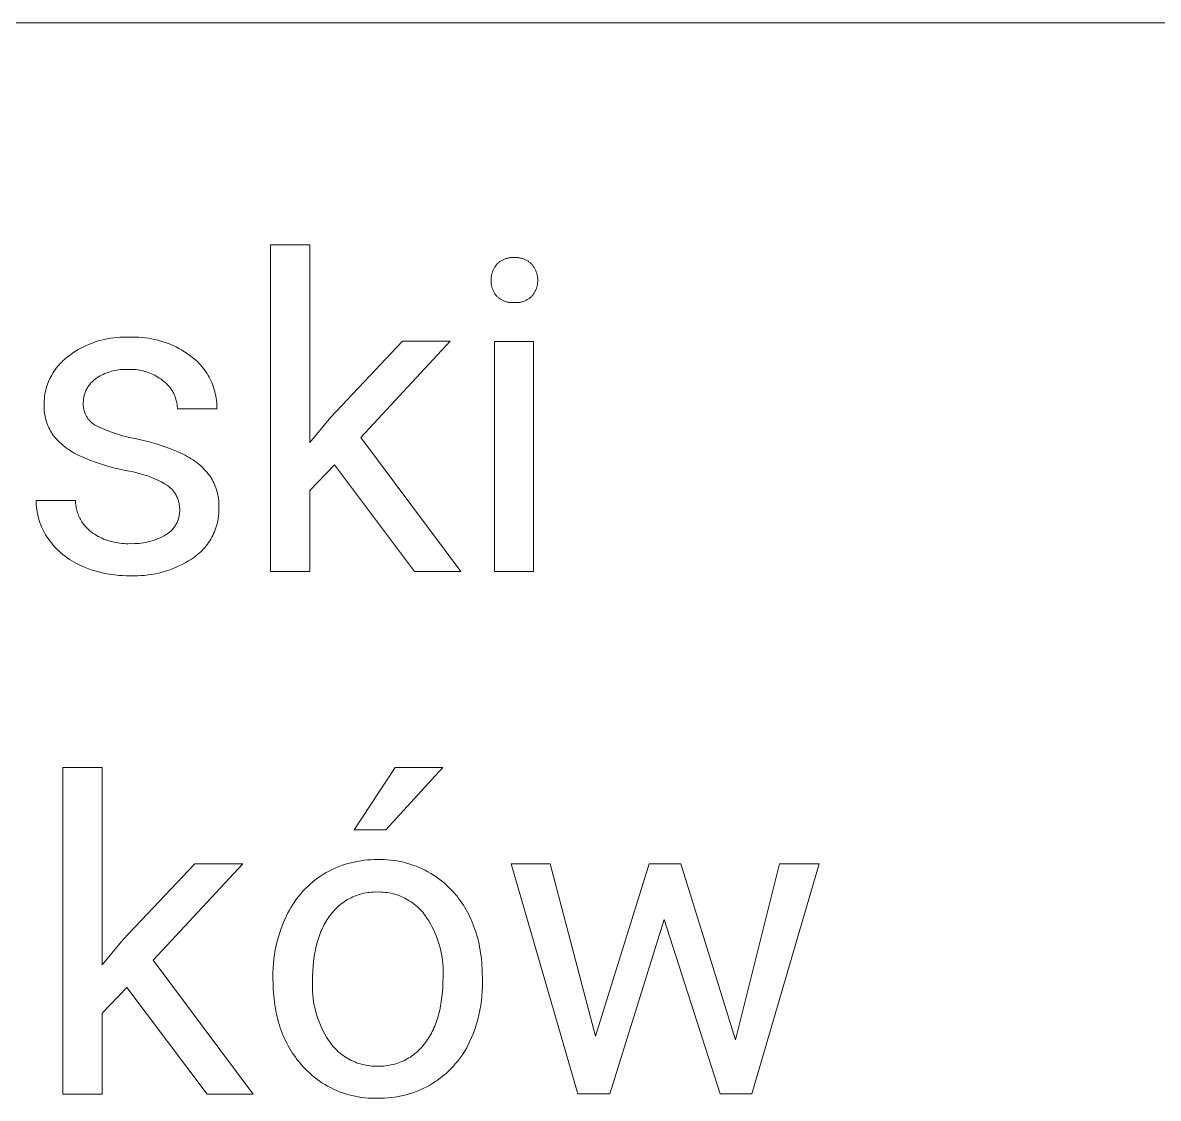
# Model space of a CAD drawing. Header units: millimetres. Extents: x -1519 to 3497, y -297 to 3208.
# Drawn here: x 2662.3 to 2836.5, y 99 to 264 of the extents above; entities that cross this region are included whole.
import ezdxf

# ---------------------------------------------------------------- set-up
doc = ezdxf.new("R2010")
doc.units = ezdxf.units.MM
doc.header["$MEASUREMENT"] = 0
doc.layers.add('Domyślny', color=7, linetype='Continuous', true_color=0x000000)

msp = doc.modelspace()

# ---------------------------------------------------------------- linework, layer by layer
at = {"layer": 'Domyślny', "color": 18, "lineweight": 15, "true_color": 0x000000}
for p, q in [((3492.39, 263.98), (1601.48, 263.98)), ((2700.28, 179.79), (2700.28, 229.9)), ((2700.28, 229.9), (2706.31, 229.9)), ((2706.31, 229.9), (2706.31, 199.6)), ((2734.73, 226.54), (2734.8, 226.64)), ((2734.8, 226.64), (2734.87, 226.74)), ((2734.87, 226.74), (2734.95, 226.84)), ((2734.95, 226.84), (2735.03, 226.93)), ((2735.03, 226.93), (2735.11, 227.02)), ((2735.11, 227.02), (2735.2, 227.09)), ((2735.2, 227.09), (2735.29, 227.17)), ((2735.29, 227.17), (2735.38, 227.25)), ((2735.38, 227.25), (2735.47, 227.32)), ((2735.47, 227.32), (2735.57, 227.38)), ((2735.57, 227.38), (2735.67, 227.45)), ((2735.67, 227.45), (2735.77, 227.51)), ((2735.77, 227.51), (2735.87, 227.56)), ((2735.87, 227.56), (2735.98, 227.62)), ((2735.98, 227.62), (2736.09, 227.67)), ((2736.09, 227.67), (2736.2, 227.71)), ((2736.2, 227.71), (2736.31, 227.75)), ((2736.31, 227.75), (2736.42, 227.79)), ((2736.42, 227.79), (2736.53, 227.83)), ((2736.53, 227.83), (2736.64, 227.86)), ((2736.64, 227.86), (2736.76, 227.88)), ((2736.76, 227.88), (2736.88, 227.91)), ((2736.88, 227.91), (2736.99, 227.92)), ((2736.99, 227.92), (2737.11, 227.94)), ((2737.11, 227.94), (2737.23, 227.95)), ((2737.23, 227.95), (2737.34, 227.96)), ((2737.34, 227.96), (2737.46, 227.96)), ((2737.46, 227.96), (2737.58, 227.96)), ((2737.58, 227.96), (2737.7, 227.95)), ((2737.7, 227.95), (2737.82, 227.96)), ((2737.82, 227.96), (2737.93, 227.96)), ((2737.93, 227.96), (2738.05, 227.96)), ((2738.05, 227.96), (2738.17, 227.95)), ((2738.17, 227.95), (2738.29, 227.94)), ((2738.29, 227.94), (2738.4, 227.92)), ((2738.4, 227.92), (2738.52, 227.9)), ((2738.52, 227.9), (2738.64, 227.88)), ((2738.64, 227.88), (2738.75, 227.85)), ((2738.75, 227.85), (2738.86, 227.82)), ((2738.86, 227.82), (2738.98, 227.79)), ((2738.98, 227.79), (2739.09, 227.75)), ((2739.09, 227.75), (2739.2, 227.71)), ((2739.2, 227.71), (2739.31, 227.66)), ((2739.31, 227.66), (2739.42, 227.61)), ((2739.42, 227.61), (2739.52, 227.56)), ((2739.52, 227.56), (2739.62, 227.5)), ((2739.62, 227.5), (2739.73, 227.44)), ((2739.73, 227.44), (2739.83, 227.38)), ((2739.83, 227.38), (2739.92, 227.31)), ((2739.92, 227.31), (2740.02, 227.24)), ((2740.02, 227.24), (2740.11, 227.17)), ((2740.11, 227.17), (2740.2, 227.09)), ((2740.2, 227.09), (2740.29, 227.01)), ((2740.29, 227.01), (2740.37, 226.93)), ((2740.37, 226.93), (2740.45, 226.84)), ((2740.45, 226.84), (2740.53, 226.74)), ((2740.53, 226.74), (2740.6, 226.65)), ((2740.6, 226.65), (2740.67, 226.55)), ((2740.67, 226.55), (2740.74, 226.44)), ((2734.14, 224.7), (2734.15, 224.83)), ((2734.15, 224.83), (2734.16, 224.95)), ((2734.16, 224.95), (2734.18, 225.07)), ((2734.18, 225.07), (2734.2, 225.19)), ((2734.2, 225.19), (2734.22, 225.31)), ((2734.22, 225.31), (2734.25, 225.43)), ((2734.25, 225.43), (2734.28, 225.55)), ((2734.28, 225.55), (2734.31, 225.66)), ((2734.31, 225.66), (2734.35, 225.78)), ((2734.35, 225.78), (2734.4, 225.89)), ((2734.4, 225.89), (2734.44, 226.01)), ((2734.44, 226.01), (2734.49, 226.12)), ((2734.49, 226.12), (2734.55, 226.23)), ((2734.55, 226.23), (2734.61, 226.33)), ((2734.61, 226.33), (2734.67, 226.44)), ((2734.67, 226.44), (2734.73, 226.54)), ((2740.74, 226.44), (2740.8, 226.34)), ((2740.8, 226.34), (2740.86, 226.23)), ((2740.86, 226.23), (2740.92, 226.12)), ((2740.92, 226.12), (2740.97, 226.01)), ((2740.97, 226.01), (2741.02, 225.9)), ((2741.02, 225.9), (2741.07, 225.78)), ((2741.07, 225.78), (2741.11, 225.67)), ((2741.11, 225.67), (2741.14, 225.55)), ((2741.14, 225.55), (2741.18, 225.43)), ((2741.18, 225.43), (2741.2, 225.31)), ((2741.2, 225.31), (2741.23, 225.19)), ((2741.23, 225.19), (2741.25, 225.07)), ((2741.25, 225.07), (2741.27, 224.95)), ((2741.27, 224.95), (2741.28, 224.83)), ((2741.28, 224.83), (2741.29, 224.71)), ((2734.14, 224.58), (2734.14, 224.7)), ((2734.14, 224.46), (2734.14, 224.58)), ((2734.14, 224.34), (2734.14, 224.46)), ((2734.14, 224.22), (2734.14, 224.34)), ((2734.15, 224.1), (2734.14, 224.22)), ((2734.16, 223.98), (2734.15, 224.1)), ((2734.17, 223.85), (2734.16, 223.98)), ((2734.19, 223.73), (2734.17, 223.85)), ((2734.22, 223.62), (2734.19, 223.73)), ((2734.24, 223.5), (2734.22, 223.62)), ((2734.27, 223.38), (2734.24, 223.5)), ((2734.31, 223.26), (2734.27, 223.38)), ((2734.35, 223.15), (2734.31, 223.26)), ((2734.39, 223.03), (2734.35, 223.15)), ((2741.05, 223.09), (2741, 222.98)), ((2741.09, 223.2), (2741.05, 223.09)), ((2741.13, 223.31), (2741.09, 223.2)), ((2741.16, 223.42), (2741.13, 223.31)), ((2741.19, 223.53), (2741.16, 223.42)), ((2741.22, 223.65), (2741.19, 223.53)), ((2741.24, 223.76), (2741.22, 223.65)), ((2741.26, 223.88), (2741.24, 223.76)), ((2741.27, 223.99), (2741.26, 223.88)), ((2741.28, 224.11), (2741.27, 223.99)), ((2741.29, 224.23), (2741.28, 224.11)), ((2741.29, 224.71), (2741.29, 224.58)), ((2741.29, 224.58), (2741.29, 224.46)), ((2741.29, 224.46), (2741.29, 224.34)), ((2741.29, 224.34), (2741.29, 224.23)), ((2734.44, 222.92), (2734.39, 223.03)), ((2734.49, 222.81), (2734.44, 222.92)), ((2734.54, 222.7), (2734.49, 222.81)), ((2734.6, 222.6), (2734.54, 222.7)), ((2734.66, 222.49), (2734.6, 222.6)), ((2734.73, 222.39), (2734.66, 222.49)), ((2734.8, 222.29), (2734.73, 222.39)), ((2734.87, 222.19), (2734.8, 222.29)), ((2734.95, 222.1), (2734.87, 222.19)), ((2735.03, 222), (2734.95, 222.1)), ((2735.11, 221.92), (2735.03, 222)), ((2735.2, 221.85), (2735.11, 221.92)), ((2735.29, 221.77), (2735.2, 221.85)), ((2735.38, 221.7), (2735.29, 221.77)), ((2735.48, 221.63), (2735.38, 221.7)), ((2735.58, 221.57), (2735.48, 221.63)), ((2735.68, 221.51), (2735.58, 221.57)), ((2735.78, 221.45), (2735.68, 221.51)), ((2735.88, 221.4), (2735.78, 221.45)), ((2735.99, 221.35), (2735.88, 221.4)), ((2736.09, 221.3), (2735.99, 221.35)), ((2739.36, 221.33), (2739.25, 221.28)), ((2739.47, 221.38), (2739.36, 221.33)), ((2739.58, 221.43), (2739.47, 221.38)), ((2739.69, 221.49), (2739.58, 221.43)), ((2739.79, 221.56), (2739.69, 221.49)), ((2739.9, 221.62), (2739.79, 221.56)), ((2740, 221.69), (2739.9, 221.62)), ((2740.09, 221.77), (2740, 221.69)), ((2740.19, 221.84), (2740.09, 221.77)), ((2740.28, 221.92), (2740.19, 221.84)), ((2740.37, 222), (2740.28, 221.92)), ((2740.45, 222.09), (2740.37, 222)), ((2740.52, 222.18), (2740.45, 222.09)), ((2740.59, 222.27), (2740.52, 222.18)), ((2740.66, 222.37), (2740.59, 222.27)), ((2740.73, 222.47), (2740.66, 222.37)), ((2740.79, 222.57), (2740.73, 222.47)), ((2740.85, 222.67), (2740.79, 222.57)), ((2740.9, 222.77), (2740.85, 222.67)), ((2740.96, 222.87), (2740.9, 222.77)), ((2741, 222.98), (2740.96, 222.87)), ((2736.2, 221.25), (2736.09, 221.3)), ((2736.31, 221.21), (2736.2, 221.25)), ((2736.42, 221.18), (2736.31, 221.21)), ((2736.54, 221.15), (2736.42, 221.18)), ((2736.65, 221.12), (2736.54, 221.15)), ((2736.77, 221.09), (2736.65, 221.12)), ((2736.88, 221.07), (2736.77, 221.09)), ((2737, 221.06), (2736.88, 221.07)), ((2737.11, 221.04), (2737, 221.06)), ((2737.23, 221.03), (2737.11, 221.04)), ((2737.35, 221.03), (2737.23, 221.03)), ((2737.46, 221.03), (2737.35, 221.03)), ((2737.58, 221.03), (2737.46, 221.03)), ((2737.7, 221.04), (2737.58, 221.03)), ((2737.82, 221.03), (2737.7, 221.04)), ((2737.94, 221.03), (2737.82, 221.03)), ((2738.06, 221.03), (2737.94, 221.03)), ((2738.19, 221.04), (2738.06, 221.03)), ((2738.31, 221.05), (2738.19, 221.04)), ((2738.43, 221.06), (2738.31, 221.05)), ((2738.55, 221.08), (2738.43, 221.06)), ((2738.67, 221.1), (2738.55, 221.08)), ((2738.79, 221.13), (2738.67, 221.1)), ((2738.91, 221.16), (2738.79, 221.13)), ((2739.02, 221.2), (2738.91, 221.16)), ((2739.14, 221.24), (2739.02, 221.2)), ((2739.25, 221.28), (2739.14, 221.24)), ((2671.62, 214.27), (2672.06, 214.48)), ((2672.06, 214.48), (2672.49, 214.67)), ((2672.49, 214.67), (2672.94, 214.84)), ((2672.94, 214.84), (2673.39, 215)), ((2673.39, 215), (2673.85, 215.15)), ((2673.85, 215.15), (2674.31, 215.28)), ((2674.31, 215.28), (2674.77, 215.4)), ((2674.77, 215.4), (2675.24, 215.5)), ((2675.24, 215.5), (2675.71, 215.58)), ((2675.71, 215.58), (2676.19, 215.65)), ((2676.19, 215.65), (2676.67, 215.7)), ((2676.67, 215.7), (2677.14, 215.74)), ((2677.14, 215.74), (2677.62, 215.76)), ((2677.62, 215.76), (2678.1, 215.76)), ((2678.1, 215.76), (2678.58, 215.75)), ((2678.58, 215.75), (2679.08, 215.76)), ((2679.08, 215.76), (2679.57, 215.76)), ((2679.57, 215.76), (2680.07, 215.74)), ((2680.07, 215.74), (2680.56, 215.71)), ((2680.56, 215.71), (2681.06, 215.65)), ((2681.06, 215.65), (2681.55, 215.58)), ((2681.55, 215.58), (2682.04, 215.5)), ((2682.04, 215.5), (2682.52, 215.4)), ((2682.52, 215.4), (2683.01, 215.28)), ((2683.01, 215.28), (2683.48, 215.14)), ((2683.48, 215.14), (2683.96, 214.99)), ((2683.96, 214.99), (2684.42, 214.82)), ((2684.42, 214.82), (2684.88, 214.64)), ((2684.88, 214.64), (2685.34, 214.44)), ((2685.34, 214.44), (2685.79, 214.23)), ((2709.55, 203.47), (2720.54, 215.1)), ((2727.87, 215.1), (2714.14, 200.35)), ((2720.54, 215.1), (2727.87, 215.1)), ((2734.64, 179.79), (2734.64, 215.09)), ((2734.64, 215.09), (2740.67, 215.09)), ((2740.67, 215.09), (2740.67, 179.79)), ((2668.94, 212.55), (2669.19, 212.74)), ((2669.19, 212.74), (2669.58, 213.03)), ((2669.58, 213.03), (2669.97, 213.31)), ((2669.97, 213.31), (2670.37, 213.57)), ((2670.37, 213.57), (2670.78, 213.82)), ((2670.78, 213.82), (2671.2, 214.05)), ((2671.2, 214.05), (2671.62, 214.27)), ((2685.79, 214.23), (2686.23, 214)), ((2686.23, 214), (2686.66, 213.76)), ((2686.66, 213.76), (2687.08, 213.5)), ((2687.08, 213.5), (2687.5, 213.23)), ((2687.5, 213.23), (2687.91, 212.94)), ((2687.91, 212.94), (2688.3, 212.64)), ((2688.3, 212.64), (2688.56, 212.43)), ((2667.22, 210.72), (2667.41, 210.98)), ((2667.41, 210.98), (2667.6, 211.22)), ((2667.6, 211.22), (2667.81, 211.46)), ((2667.81, 211.46), (2668.02, 211.7)), ((2668.02, 211.7), (2668.24, 211.92)), ((2668.24, 211.92), (2668.47, 212.14)), ((2668.47, 212.14), (2668.7, 212.35)), ((2668.7, 212.35), (2668.94, 212.55)), ((2688.56, 212.43), (2688.82, 212.21)), ((2688.82, 212.21), (2689.06, 211.98)), ((2689.06, 211.98), (2689.3, 211.74)), ((2689.3, 211.74), (2689.53, 211.5)), ((2689.53, 211.5), (2689.75, 211.24)), ((2689.75, 211.24), (2689.96, 210.98)), ((2689.96, 210.98), (2690.17, 210.71)), ((2666.29, 209.08), (2666.42, 209.37)), ((2666.42, 209.37), (2666.56, 209.65)), ((2666.56, 209.65), (2666.71, 209.93)), ((2666.71, 209.93), (2666.87, 210.2)), ((2666.87, 210.2), (2667.04, 210.46)), ((2667.04, 210.46), (2667.22, 210.72)), ((2673.19, 209.16), (2673.07, 209.06)), ((2673.31, 209.26), (2673.19, 209.16)), ((2673.44, 209.35), (2673.31, 209.26)), ((2673.66, 209.5), (2673.44, 209.35)), ((2673.89, 209.65), (2673.66, 209.5)), ((2674.13, 209.78), (2673.89, 209.65)), ((2674.37, 209.91), (2674.13, 209.78)), ((2674.61, 210.03), (2674.37, 209.91)), ((2674.86, 210.14), (2674.61, 210.03)), ((2675.11, 210.25), (2674.86, 210.14)), ((2675.37, 210.34), (2675.11, 210.25)), ((2675.63, 210.43), (2675.37, 210.34)), ((2675.89, 210.5), (2675.63, 210.43)), ((2676.15, 210.57), (2675.89, 210.5)), ((2676.41, 210.63), (2676.15, 210.57)), ((2676.68, 210.68), (2676.41, 210.63)), ((2676.95, 210.73), (2676.68, 210.68)), ((2677.22, 210.76), (2676.95, 210.73)), ((2677.49, 210.78), (2677.22, 210.76)), ((2677.76, 210.8), (2677.49, 210.78)), ((2678.04, 210.8), (2677.76, 210.8)), ((2678.31, 210.8), (2678.04, 210.8)), ((2678.58, 210.79), (2678.31, 210.8)), ((2678.85, 210.79), (2678.58, 210.79)), ((2679.12, 210.79), (2678.85, 210.79)), ((2679.4, 210.77), (2679.12, 210.79)), ((2679.67, 210.75), (2679.4, 210.77)), ((2679.94, 210.72), (2679.67, 210.75)), ((2680.21, 210.68), (2679.94, 210.72)), ((2680.47, 210.63), (2680.21, 210.68)), ((2680.74, 210.56), (2680.47, 210.63)), ((2681, 210.49), (2680.74, 210.56)), ((2681.26, 210.42), (2681, 210.49)), ((2681.52, 210.33), (2681.26, 210.42)), ((2681.78, 210.23), (2681.52, 210.33)), ((2682.03, 210.13), (2681.78, 210.23)), ((2682.27, 210.01), (2682.03, 210.13)), ((2682.52, 209.89), (2682.27, 210.01)), ((2682.76, 209.76), (2682.52, 209.89)), ((2682.99, 209.62), (2682.76, 209.76)), ((2683.22, 209.47), (2682.99, 209.62)), ((2683.44, 209.32), (2683.22, 209.47)), ((2683.66, 209.15), (2683.44, 209.32)), ((2683.87, 208.98), (2683.66, 209.15)), ((2690.17, 210.71), (2690.36, 210.44)), ((2690.36, 210.44), (2690.55, 210.16)), ((2690.55, 210.16), (2690.72, 209.87)), ((2690.72, 209.87), (2690.88, 209.58)), ((2690.88, 209.58), (2691.04, 209.28)), ((2691.04, 209.28), (2691.18, 208.97)), ((2665.72, 207.29), (2665.79, 207.59)), ((2665.79, 207.59), (2665.87, 207.9)), ((2665.87, 207.9), (2665.96, 208.2)), ((2665.96, 208.2), (2666.06, 208.5)), ((2666.06, 208.5), (2666.17, 208.79)), ((2666.17, 208.79), (2666.29, 209.08)), ((2671.91, 207.42), (2671.85, 207.27)), ((2671.97, 207.56), (2671.91, 207.42)), ((2672.04, 207.7), (2671.97, 207.56)), ((2672.11, 207.84), (2672.04, 207.7)), ((2672.18, 207.98), (2672.11, 207.84)), ((2672.27, 208.11), (2672.18, 207.98)), ((2672.35, 208.24), (2672.27, 208.11)), ((2672.44, 208.37), (2672.35, 208.24)), ((2672.54, 208.49), (2672.44, 208.37)), ((2672.64, 208.61), (2672.54, 208.49)), ((2672.74, 208.73), (2672.64, 208.61)), ((2672.85, 208.84), (2672.74, 208.73)), ((2672.96, 208.95), (2672.85, 208.84)), ((2673.07, 209.06), (2672.96, 208.95)), ((2684.02, 208.87), (2683.87, 208.98)), ((2684.17, 208.74), (2684.02, 208.87)), ((2684.31, 208.61), (2684.17, 208.74)), ((2684.44, 208.48), (2684.31, 208.61)), ((2684.57, 208.34), (2684.44, 208.48)), ((2684.7, 208.2), (2684.57, 208.34)), ((2684.82, 208.06), (2684.7, 208.2)), ((2684.93, 207.91), (2684.82, 208.06)), ((2685.04, 207.75), (2684.93, 207.91)), ((2685.15, 207.59), (2685.04, 207.75)), ((2685.24, 207.43), (2685.15, 207.59)), ((2685.34, 207.27), (2685.24, 207.43)), ((2691.18, 208.97), (2691.32, 208.66)), ((2691.32, 208.66), (2691.44, 208.35)), ((2691.44, 208.35), (2691.55, 208.03)), ((2691.55, 208.03), (2691.65, 207.71)), ((2691.65, 207.71), (2691.74, 207.39)), ((2691.74, 207.39), (2691.82, 207.06)), ((2665.53, 205.41), (2665.54, 205.72)), ((2665.54, 205.72), (2665.55, 206.04)), ((2665.55, 206.04), (2665.58, 206.35)), ((2665.58, 206.35), (2665.62, 206.67)), ((2665.62, 206.67), (2665.66, 206.98)), ((2665.66, 206.98), (2665.72, 207.29)), ((2671.57, 205.91), (2671.56, 205.75)), ((2671.56, 205.75), (2671.56, 205.59)), ((2671.58, 206.06), (2671.57, 205.91)), ((2671.59, 206.22), (2671.58, 206.06)), ((2671.61, 206.37), (2671.59, 206.22)), ((2671.64, 206.52), (2671.61, 206.37)), ((2671.67, 206.68), (2671.64, 206.52)), ((2671.71, 206.83), (2671.67, 206.68)), ((2671.75, 206.98), (2671.71, 206.83)), ((2671.8, 207.13), (2671.75, 206.98)), ((2671.85, 207.27), (2671.8, 207.13)), ((2685.43, 207.1), (2685.34, 207.27)), ((2685.51, 206.93), (2685.43, 207.1)), ((2685.58, 206.75), (2685.51, 206.93)), ((2685.65, 206.58), (2685.58, 206.75)), ((2685.71, 206.4), (2685.65, 206.58)), ((2685.77, 206.22), (2685.71, 206.4)), ((2685.82, 206.04), (2685.77, 206.22)), ((2685.87, 205.85), (2685.82, 206.04)), ((2685.9, 205.67), (2685.87, 205.85)), ((2685.94, 205.48), (2685.9, 205.67)), ((2691.82, 207.06), (2691.89, 206.73)), ((2691.89, 206.73), (2691.95, 206.4)), ((2691.95, 206.4), (2691.99, 206.07)), ((2691.99, 206.07), (2692.03, 205.73)), ((2692.03, 205.73), (2692.05, 205.4)), ((2665.53, 205.15), (2665.53, 205.41)), ((2665.54, 204.88), (2665.53, 205.15)), ((2665.55, 204.62), (2665.54, 204.88)), ((2665.57, 204.35), (2665.55, 204.62)), ((2665.61, 204.09), (2665.57, 204.35)), ((2665.65, 203.83), (2665.61, 204.09)), ((2671.56, 205.59), (2671.56, 205.47)), ((2671.56, 205.47), (2671.56, 205.34)), ((2671.56, 205.34), (2671.56, 205.22)), ((2671.56, 205.22), (2671.57, 205.09)), ((2671.57, 205.09), (2671.59, 204.96)), ((2671.59, 204.96), (2671.6, 204.84)), ((2671.6, 204.84), (2671.62, 204.72)), ((2671.62, 204.72), (2671.65, 204.59)), ((2671.65, 204.59), (2671.68, 204.47)), ((2671.68, 204.47), (2671.72, 204.35)), ((2671.72, 204.35), (2671.75, 204.23)), ((2671.75, 204.23), (2671.8, 204.11)), ((2671.8, 204.11), (2671.84, 203.99)), ((2671.84, 203.99), (2671.89, 203.88)), ((2685.96, 205.29), (2685.94, 205.48)), ((2685.98, 205.1), (2685.96, 205.29)), ((2685.99, 204.91), (2685.98, 205.1)), ((2686, 204.72), (2685.99, 204.91)), ((2692.06, 204.72), (2686, 204.72)), ((2692.05, 205.4), (2692.06, 205.06)), ((2692.06, 205.06), (2692.06, 204.72)), ((2665.7, 203.57), (2665.65, 203.83)), ((2665.76, 203.31), (2665.7, 203.57)), ((2665.82, 203.06), (2665.76, 203.31)), ((2665.9, 202.8), (2665.82, 203.06)), ((2665.98, 202.55), (2665.9, 202.8)), ((2666.08, 202.31), (2665.98, 202.55)), ((2666.18, 202.06), (2666.08, 202.31)), ((2671.89, 203.88), (2671.95, 203.76)), ((2671.95, 203.76), (2672.01, 203.65)), ((2672.01, 203.65), (2672.07, 203.54)), ((2672.07, 203.54), (2672.14, 203.44)), ((2672.14, 203.44), (2672.21, 203.33)), ((2672.21, 203.33), (2672.28, 203.23)), ((2672.28, 203.23), (2672.36, 203.13)), ((2672.36, 203.13), (2672.44, 203.03)), ((2672.44, 203.03), (2672.52, 202.94)), ((2672.52, 202.94), (2672.61, 202.85)), ((2672.61, 202.85), (2672.7, 202.76)), ((2672.7, 202.76), (2672.79, 202.68)), ((2672.79, 202.68), (2672.89, 202.59)), ((2672.89, 202.59), (2672.99, 202.52)), ((2672.99, 202.52), (2673.09, 202.44)), ((2673.09, 202.44), (2673.19, 202.37)), ((2673.19, 202.37), (2673.3, 202.3)), ((2673.3, 202.3), (2673.89, 202)), ((2706.31, 199.6), (2709.55, 203.47)), ((2666.29, 201.82), (2666.18, 202.06)), ((2666.4, 201.58), (2666.29, 201.82)), ((2666.53, 201.35), (2666.4, 201.58)), ((2666.66, 201.12), (2666.53, 201.35)), ((2666.8, 200.9), (2666.66, 201.12)), ((2667.01, 200.62), (2666.8, 200.9)), ((2667.23, 200.36), (2667.01, 200.62)), ((2673.89, 202), (2674.49, 201.72)), ((2674.49, 201.72), (2675.1, 201.46)), ((2675.1, 201.46), (2675.71, 201.22)), ((2675.71, 201.22), (2676.33, 201)), ((2676.33, 201), (2676.96, 200.79)), ((2676.96, 200.79), (2677.6, 200.61)), ((2677.6, 200.61), (2678.24, 200.45)), ((2678.24, 200.45), (2678.88, 200.3)), ((2667.46, 200.1), (2667.23, 200.36)), ((2667.7, 199.84), (2667.46, 200.1)), ((2667.94, 199.6), (2667.7, 199.84)), ((2668.19, 199.36), (2667.94, 199.6)), ((2668.45, 199.13), (2668.19, 199.36)), ((2668.72, 198.91), (2668.45, 199.13)), ((2669, 198.7), (2668.72, 198.91)), ((2669.28, 198.5), (2669, 198.7)), ((2678.88, 200.3), (2679.53, 200.18)), ((2679.53, 200.18), (2680.61, 199.94)), ((2680.61, 199.94), (2681.68, 199.67)), ((2681.68, 199.67), (2682.74, 199.36)), ((2682.74, 199.36), (2683.79, 199.02)), ((2683.79, 199.02), (2684.83, 198.64)), ((2714.14, 200.35), (2729.47, 179.79)), ((2669.57, 198.31), (2669.28, 198.5)), ((2669.86, 198.13), (2669.57, 198.31)), ((2670.16, 197.96), (2669.86, 198.13)), ((2670.47, 197.79), (2670.16, 197.96)), ((2670.78, 197.64), (2670.47, 197.79)), ((2671.65, 197.25), (2670.78, 197.64)), ((2672.54, 196.88), (2671.65, 197.25)), ((2684.83, 198.64), (2685.85, 198.22)), ((2685.85, 198.22), (2686.86, 197.78)), ((2686.86, 197.78), (2687.19, 197.62)), ((2687.19, 197.62), (2687.51, 197.45)), ((2687.51, 197.45), (2687.83, 197.28)), ((2687.83, 197.28), (2688.13, 197.09)), ((2688.13, 197.09), (2688.43, 196.89)), ((2673.44, 196.54), (2672.54, 196.88)), ((2674.35, 196.23), (2673.44, 196.54)), ((2675.26, 195.95), (2674.35, 196.23)), ((2676.19, 195.7), (2675.26, 195.95)), ((2677.12, 195.48), (2676.19, 195.7)), ((2678.06, 195.29), (2677.12, 195.48)), ((2678.63, 195.19), (2678.06, 195.29)), ((2679.19, 195.08), (2678.63, 195.19)), ((2688.43, 196.89), (2688.73, 196.68)), ((2688.73, 196.68), (2689.02, 196.46)), ((2689.02, 196.46), (2689.29, 196.23)), ((2689.29, 196.23), (2689.57, 196)), ((2689.57, 196), (2689.83, 195.75)), ((2689.83, 195.75), (2690.08, 195.49)), ((2690.08, 195.49), (2690.33, 195.23)), ((2690.33, 195.23), (2690.56, 194.95)), ((2710.1, 196.14), (2706.31, 192.2)), ((2722.39, 179.79), (2710.1, 196.14)), ((2679.75, 194.94), (2679.19, 195.08)), ((2680.3, 194.79), (2679.75, 194.94)), ((2680.85, 194.63), (2680.3, 194.79)), ((2681.39, 194.44), (2680.85, 194.63)), ((2681.93, 194.24), (2681.39, 194.44)), ((2682.46, 194.02), (2681.93, 194.24)), ((2682.98, 193.78), (2682.46, 194.02)), ((2683.49, 193.52), (2682.98, 193.78)), ((2684, 193.25), (2683.49, 193.52)), ((2690.56, 194.95), (2690.79, 194.67)), ((2690.79, 194.67), (2691.01, 194.39)), ((2691.01, 194.39), (2691.16, 194.15)), ((2691.16, 194.15), (2691.31, 193.91)), ((2691.31, 193.91), (2691.44, 193.66)), ((2691.44, 193.66), (2691.57, 193.41)), ((2684.49, 192.97), (2684, 193.25)), ((2684.62, 192.87), (2684.49, 192.97)), ((2684.73, 192.78), (2684.62, 192.87)), ((2684.85, 192.68), (2684.73, 192.78)), ((2684.96, 192.58), (2684.85, 192.68)), ((2685.07, 192.47), (2684.96, 192.58)), ((2685.18, 192.36), (2685.07, 192.47)), ((2685.28, 192.25), (2685.18, 192.36)), ((2685.37, 192.13), (2685.28, 192.25)), ((2685.47, 192.01), (2685.37, 192.13)), ((2685.56, 191.89), (2685.47, 192.01)), ((2685.64, 191.76), (2685.56, 191.89)), ((2685.72, 191.63), (2685.64, 191.76)), ((2691.57, 193.41), (2691.69, 193.15)), ((2691.69, 193.15), (2691.8, 192.89)), ((2691.8, 192.89), (2691.9, 192.63)), ((2691.9, 192.63), (2691.99, 192.36)), ((2691.99, 192.36), (2692.07, 192.09)), ((2692.07, 192.09), (2692.14, 191.81)), ((2692.14, 191.81), (2692.21, 191.54)), ((2706.31, 192.2), (2706.31, 179.79)), ((2664.34, 190.32), (2664.33, 190.66)), ((2664.33, 190.66), (2670.36, 190.66)), ((2664.35, 189.97), (2664.34, 190.32)), ((2664.38, 189.63), (2664.35, 189.97)), ((2670.36, 190.66), (2670.37, 190.45)), ((2670.37, 190.45), (2670.38, 190.23)), ((2670.38, 190.23), (2670.41, 190.02)), ((2670.41, 190.02), (2670.44, 189.81)), ((2685.8, 191.5), (2685.72, 191.63)), ((2685.87, 191.36), (2685.8, 191.5)), ((2685.93, 191.23), (2685.87, 191.36)), ((2686, 191.09), (2685.93, 191.23)), ((2686.05, 190.95), (2686, 191.09)), ((2686.11, 190.8), (2686.05, 190.95)), ((2686.15, 190.66), (2686.11, 190.8)), ((2686.19, 190.51), (2686.15, 190.66)), ((2686.23, 190.37), (2686.19, 190.51)), ((2686.26, 190.22), (2686.23, 190.37)), ((2686.29, 190.07), (2686.26, 190.22)), ((2686.31, 189.92), (2686.29, 190.07)), ((2692.21, 191.54), (2692.26, 191.26)), ((2692.26, 191.26), (2692.3, 190.98)), ((2692.3, 190.98), (2692.34, 190.7)), ((2692.34, 190.7), (2692.36, 190.42)), ((2692.36, 190.42), (2692.38, 190.14)), ((2692.38, 190.14), (2692.38, 189.86)), ((2664.42, 189.29), (2664.38, 189.63)), ((2664.47, 188.95), (2664.42, 189.29)), ((2664.54, 188.61), (2664.47, 188.95)), ((2664.61, 188.27), (2664.54, 188.61)), ((2664.7, 187.94), (2664.61, 188.27)), ((2670.44, 189.81), (2670.47, 189.6)), ((2670.47, 189.6), (2670.52, 189.39)), ((2670.52, 189.39), (2670.57, 189.18)), ((2670.57, 189.18), (2670.63, 188.97)), ((2670.63, 188.97), (2670.69, 188.77)), ((2670.69, 188.77), (2670.77, 188.57)), ((2670.77, 188.57), (2670.84, 188.37)), ((2670.84, 188.37), (2670.93, 188.17)), ((2686.23, 188.13), (2686.26, 188.27)), ((2686.26, 188.27), (2686.29, 188.42)), ((2686.29, 188.42), (2686.31, 188.56)), ((2686.33, 189.76), (2686.31, 189.92)), ((2686.31, 188.56), (2686.33, 188.71)), ((2686.34, 189.61), (2686.33, 189.76)), ((2686.33, 188.71), (2686.34, 188.86)), ((2686.35, 189.46), (2686.34, 189.61)), ((2686.34, 188.86), (2686.35, 189.01)), ((2686.35, 189.31), (2686.35, 189.46)), ((2686.35, 189.16), (2686.35, 189.31)), ((2686.35, 189.01), (2686.35, 189.16)), ((2692.32, 188.32), (2692.28, 188.01)), ((2692.35, 188.63), (2692.32, 188.32)), ((2692.37, 188.95), (2692.35, 188.63)), ((2692.38, 189.26), (2692.37, 188.95)), ((2692.38, 189.86), (2692.38, 189.57)), ((2692.38, 189.57), (2692.38, 189.26)), ((2664.79, 187.61), (2664.7, 187.94)), ((2664.9, 187.28), (2664.79, 187.61)), ((2665.02, 186.96), (2664.9, 187.28)), ((2665.15, 186.64), (2665.02, 186.96)), ((2665.29, 186.32), (2665.15, 186.64)), ((2670.93, 188.17), (2671.02, 187.98)), ((2671.02, 187.98), (2671.12, 187.79)), ((2671.12, 187.79), (2671.23, 187.6)), ((2671.23, 187.6), (2671.34, 187.42)), ((2671.34, 187.42), (2671.46, 187.24)), ((2671.46, 187.24), (2671.59, 187.07)), ((2671.59, 187.07), (2671.72, 186.9)), ((2671.72, 186.9), (2671.85, 186.73)), ((2671.85, 186.73), (2672, 186.57)), ((2672, 186.57), (2672.14, 186.42)), ((2685.38, 186.41), (2685.47, 186.53)), ((2685.47, 186.53), (2685.56, 186.65)), ((2685.56, 186.65), (2685.65, 186.77)), ((2685.65, 186.77), (2685.72, 186.89)), ((2685.72, 186.89), (2685.8, 187.02)), ((2685.8, 187.02), (2685.87, 187.15)), ((2685.87, 187.15), (2685.94, 187.29)), ((2685.94, 187.29), (2686, 187.42)), ((2686, 187.42), (2686.05, 187.56)), ((2686.05, 187.56), (2686.11, 187.7)), ((2686.11, 187.7), (2686.15, 187.84)), ((2686.15, 187.84), (2686.19, 187.98)), ((2686.19, 187.98), (2686.23, 188.13)), ((2691.91, 186.48), (2691.8, 186.18)), ((2692, 186.78), (2691.91, 186.48)), ((2692.09, 187.08), (2692, 186.78)), ((2692.16, 187.39), (2692.09, 187.08)), ((2692.23, 187.7), (2692.16, 187.39)), ((2692.28, 188.01), (2692.23, 187.7)), ((2665.44, 186.01), (2665.29, 186.32)), ((2665.61, 185.71), (2665.44, 186.01)), ((2665.78, 185.41), (2665.61, 185.71)), ((2665.96, 185.12), (2665.78, 185.41)), ((2666.15, 184.83), (2665.96, 185.12)), ((2666.4, 184.49), (2666.15, 184.83)), ((2672.14, 186.42), (2672.3, 186.27)), ((2672.3, 186.27), (2672.45, 186.12)), ((2672.45, 186.12), (2672.62, 185.98)), ((2672.62, 185.98), (2672.78, 185.85)), ((2672.78, 185.85), (2673.04, 185.67)), ((2673.04, 185.67), (2673.31, 185.49)), ((2673.31, 185.49), (2673.58, 185.33)), ((2673.58, 185.33), (2673.86, 185.17)), ((2673.86, 185.17), (2674.15, 185.03)), ((2674.15, 185.03), (2674.44, 184.89)), ((2674.44, 184.89), (2674.73, 184.76)), ((2674.73, 184.76), (2675.02, 184.65)), ((2682.75, 184.71), (2683.06, 184.84)), ((2683.06, 184.84), (2683.37, 184.97)), ((2683.37, 184.97), (2683.67, 185.12)), ((2683.67, 185.12), (2683.97, 185.28)), ((2683.97, 185.28), (2684.26, 185.45)), ((2684.26, 185.45), (2684.39, 185.53)), ((2684.39, 185.53), (2684.51, 185.61)), ((2684.51, 185.61), (2684.63, 185.7)), ((2684.63, 185.7), (2684.75, 185.79)), ((2684.75, 185.79), (2684.86, 185.88)), ((2684.86, 185.88), (2684.97, 185.98)), ((2684.97, 185.98), (2685.08, 186.08)), ((2685.08, 186.08), (2685.18, 186.19)), ((2685.18, 186.19), (2685.28, 186.3)), ((2685.28, 186.3), (2685.38, 186.41)), ((2691.13, 184.76), (2690.96, 184.49)), ((2691.28, 185.04), (2691.13, 184.76)), ((2691.43, 185.32), (2691.28, 185.04)), ((2691.56, 185.6), (2691.43, 185.32)), ((2691.69, 185.89), (2691.56, 185.6)), ((2691.8, 186.18), (2691.69, 185.89)), ((2666.66, 184.16), (2666.4, 184.49)), ((2666.93, 183.84), (2666.66, 184.16)), ((2667.21, 183.53), (2666.93, 183.84)), ((2667.5, 183.23), (2667.21, 183.53)), ((2667.8, 182.93), (2667.5, 183.23)), ((2675.02, 184.65), (2675.33, 184.54)), ((2675.33, 184.54), (2675.63, 184.44)), ((2675.63, 184.44), (2675.94, 184.36)), ((2675.94, 184.36), (2676.25, 184.28)), ((2676.25, 184.28), (2676.56, 184.22)), ((2676.56, 184.22), (2676.87, 184.16)), ((2676.87, 184.16), (2677.19, 184.12)), ((2677.19, 184.12), (2677.51, 184.09)), ((2677.51, 184.09), (2677.82, 184.06)), ((2677.82, 184.06), (2678.14, 184.05)), ((2678.14, 184.05), (2678.46, 184.05)), ((2678.46, 184.05), (2678.78, 184.06)), ((2678.78, 184.06), (2679.12, 184.05)), ((2679.12, 184.05), (2679.45, 184.06)), ((2679.45, 184.06), (2679.79, 184.07)), ((2679.79, 184.07), (2680.13, 184.1)), ((2680.13, 184.1), (2680.46, 184.13)), ((2680.46, 184.13), (2680.8, 184.18)), ((2680.8, 184.18), (2681.13, 184.24)), ((2681.13, 184.24), (2681.46, 184.31)), ((2681.46, 184.31), (2681.78, 184.4)), ((2681.78, 184.4), (2682.11, 184.49)), ((2682.11, 184.49), (2682.43, 184.59)), ((2682.43, 184.59), (2682.75, 184.71)), ((2689.79, 183.02), (2689.57, 182.79)), ((2690.01, 183.24), (2689.79, 183.02)), ((2690.22, 183.48), (2690.01, 183.24)), ((2690.42, 183.72), (2690.22, 183.48)), ((2690.61, 183.97), (2690.42, 183.72)), ((2690.79, 184.23), (2690.61, 183.97)), ((2690.96, 184.49), (2690.79, 184.23)), ((2668.11, 182.65), (2667.8, 182.93)), ((2668.43, 182.38), (2668.11, 182.65)), ((2668.76, 182.12), (2668.43, 182.38)), ((2669.1, 181.87), (2668.76, 182.12)), ((2669.44, 181.64), (2669.1, 181.87)), ((2669.79, 181.41), (2669.44, 181.64)), ((2670.16, 181.2), (2669.79, 181.41)), ((2687.68, 181.4), (2687.21, 181.12)), ((2688.15, 181.69), (2687.68, 181.4)), ((2688.6, 181.99), (2688.15, 181.69)), ((2688.85, 182.18), (2688.6, 181.99)), ((2689.1, 182.38), (2688.85, 182.18)), ((2689.34, 182.58), (2689.1, 182.38)), ((2689.57, 182.79), (2689.34, 182.58)), ((2670.52, 181), (2670.16, 181.2)), ((2670.9, 180.81), (2670.52, 181)), ((2671.28, 180.64), (2670.9, 180.81)), ((2671.83, 180.41), (2671.28, 180.64)), ((2672.38, 180.2), (2671.83, 180.41)), ((2672.94, 180.01), (2672.38, 180.2)), ((2673.51, 179.83), (2672.94, 180.01)), ((2674.08, 179.68), (2673.51, 179.83)), ((2674.66, 179.54), (2674.08, 179.68)), ((2675.24, 179.43), (2674.66, 179.54)), ((2683.13, 179.55), (2682.59, 179.43)), ((2683.66, 179.68), (2683.13, 179.55)), ((2684.19, 179.84), (2683.66, 179.68)), ((2684.71, 180.01), (2684.19, 179.84)), ((2685.22, 180.2), (2684.71, 180.01)), ((2685.73, 180.4), (2685.22, 180.2)), ((2686.23, 180.63), (2685.73, 180.4)), ((2686.72, 180.87), (2686.23, 180.63)), ((2687.21, 181.12), (2686.72, 180.87)), ((2706.31, 179.79), (2700.28, 179.79)), ((2729.47, 179.79), (2722.39, 179.79)), ((2740.67, 179.79), (2734.64, 179.79)), ((2675.83, 179.33), (2675.24, 179.43)), ((2676.41, 179.25), (2675.83, 179.33)), ((2677, 179.19), (2676.41, 179.25)), ((2677.59, 179.15), (2677, 179.19)), ((2678.19, 179.13), (2677.59, 179.15)), ((2678.78, 179.13), (2678.19, 179.13)), ((2679.33, 179.12), (2678.78, 179.13)), ((2679.88, 179.13), (2679.33, 179.12)), ((2680.42, 179.15), (2679.88, 179.13)), ((2680.97, 179.19), (2680.42, 179.15)), ((2681.51, 179.25), (2680.97, 179.19)), ((2682.06, 179.33), (2681.51, 179.25)), ((2682.59, 179.43), (2682.06, 179.33)), ((2668.43, 99.61), (2668.43, 149.72)), ((2668.43, 149.72), (2674.46, 149.72)), ((2674.46, 149.72), (2674.46, 119.42)), ((2713.13, 140.16), (2719.43, 149.73)), ((2726.73, 149.73), (2717.99, 140.14)), ((2719.43, 149.73), (2726.73, 149.73)), ((2717.99, 140.14), (2713.13, 140.16)), ((2677.7, 123.3), (2688.7, 134.92)), ((2696.03, 134.92), (2682.3, 120.17)), ((2688.7, 134.92), (2696.03, 134.92)), ((2709.75, 134.06), (2710.22, 134.27)), ((2710.22, 134.27), (2710.69, 134.47)), ((2710.69, 134.47), (2711.17, 134.65)), ((2711.17, 134.65), (2711.65, 134.81)), ((2711.65, 134.81), (2712.14, 134.96)), ((2712.14, 134.96), (2712.64, 135.1)), ((2712.64, 135.1), (2713.13, 135.21)), ((2713.13, 135.21), (2713.64, 135.31)), ((2713.64, 135.31), (2714.14, 135.4)), ((2714.14, 135.4), (2714.65, 135.47)), ((2714.65, 135.47), (2715.16, 135.52)), ((2715.16, 135.52), (2715.67, 135.55)), ((2715.67, 135.55), (2716.18, 135.57)), ((2716.18, 135.57), (2716.69, 135.57)), ((2716.69, 135.57), (2717.19, 135.58)), ((2717.19, 135.58), (2717.7, 135.57)), ((2717.7, 135.57), (2718.2, 135.54)), ((2718.2, 135.54), (2718.7, 135.5)), ((2718.7, 135.5), (2719.21, 135.44)), ((2719.21, 135.44), (2719.7, 135.37)), ((2719.7, 135.37), (2720.2, 135.28)), ((2720.2, 135.28), (2720.69, 135.17)), ((2720.69, 135.17), (2721.18, 135.04)), ((2721.18, 135.04), (2721.66, 134.9)), ((2721.66, 134.9), (2722.14, 134.74)), ((2722.14, 134.74), (2722.62, 134.57)), ((2722.62, 134.57), (2723.08, 134.38)), ((2723.08, 134.38), (2723.54, 134.18)), ((2747.46, 99.62), (2737.2, 134.91)), ((2737.2, 134.91), (2743.22, 134.91)), ((2743.22, 134.91), (2750.16, 108.49)), ((2750.16, 108.49), (2758.38, 134.91)), ((2758.38, 134.91), (2763.24, 134.91)), ((2763.24, 134.91), (2771.63, 107.94)), ((2771.63, 107.94), (2778.41, 134.91)), ((2784.46, 134.91), (2774.17, 99.62)), ((2778.41, 134.91), (2784.46, 134.91)), ((2706.75, 132.14), (2707.15, 132.45)), ((2707.15, 132.45), (2707.56, 132.76)), ((2707.56, 132.76), (2707.98, 133.05)), ((2707.98, 133.05), (2708.4, 133.33)), ((2708.4, 133.33), (2708.85, 133.59)), ((2708.85, 133.59), (2709.3, 133.83)), ((2709.3, 133.83), (2709.75, 134.06)), ((2723.54, 134.18), (2724, 133.95)), ((2724, 133.95), (2724.44, 133.72)), ((2724.44, 133.72), (2724.88, 133.47)), ((2724.88, 133.47), (2725.31, 133.2)), ((2725.31, 133.2), (2725.73, 132.92)), ((2725.73, 132.92), (2726.14, 132.63)), ((2726.14, 132.63), (2726.54, 132.32)), ((2704.93, 130.35), (2705.27, 130.73)), ((2705.27, 130.73), (2705.62, 131.1)), ((2705.62, 131.1), (2705.99, 131.46)), ((2705.99, 131.46), (2706.36, 131.8)), ((2706.36, 131.8), (2706.75, 132.14)), ((2726.54, 132.32), (2726.93, 132)), ((2726.93, 132), (2727.3, 131.66)), ((2727.3, 131.66), (2727.67, 131.32)), ((2727.67, 131.32), (2728.02, 130.96)), ((2728.02, 130.96), (2728.37, 130.59)), ((2703.71, 128.71), (2704, 129.14)), ((2704, 129.14), (2704.3, 129.55)), ((2704.3, 129.55), (2704.61, 129.96)), ((2704.61, 129.96), (2704.93, 130.35)), ((2711.61, 129.12), (2711.37, 128.95)), ((2711.87, 129.28), (2711.61, 129.12)), ((2712.12, 129.44), (2711.87, 129.28)), ((2712.38, 129.58), (2712.12, 129.44)), ((2712.65, 129.72), (2712.38, 129.58)), ((2712.92, 129.85), (2712.65, 129.72)), ((2713.19, 129.96), (2712.92, 129.85)), ((2713.47, 130.07), (2713.19, 129.96)), ((2713.75, 130.17), (2713.47, 130.07)), ((2714.04, 130.26), (2713.75, 130.17)), ((2714.32, 130.34), (2714.04, 130.26)), ((2714.61, 130.41), (2714.32, 130.34)), ((2714.91, 130.47), (2714.61, 130.41)), ((2715.2, 130.51), (2714.91, 130.47)), ((2715.5, 130.55), (2715.2, 130.51)), ((2715.8, 130.58), (2715.5, 130.55)), ((2716.09, 130.6), (2715.8, 130.58)), ((2716.39, 130.61), (2716.09, 130.6)), ((2716.69, 130.6), (2716.39, 130.61)), ((2716.99, 130.61), (2716.69, 130.6)), ((2717.3, 130.6), (2716.99, 130.61)), ((2717.6, 130.58), (2717.3, 130.6)), ((2717.9, 130.55), (2717.6, 130.58)), ((2718.2, 130.52), (2717.9, 130.55)), ((2718.5, 130.47), (2718.2, 130.52)), ((2718.8, 130.41), (2718.5, 130.47)), ((2719.09, 130.34), (2718.8, 130.41)), ((2719.39, 130.26), (2719.09, 130.34)), ((2719.68, 130.17), (2719.39, 130.26)), ((2719.96, 130.07), (2719.68, 130.17)), ((2720.24, 129.96), (2719.96, 130.07)), ((2720.52, 129.84), (2720.24, 129.96)), ((2720.8, 129.71), (2720.52, 129.84)), ((2721.07, 129.57), (2720.8, 129.71)), ((2721.33, 129.43), (2721.07, 129.57)), ((2721.59, 129.27), (2721.33, 129.43)), ((2721.85, 129.11), (2721.59, 129.27)), ((2722.1, 128.93), (2721.85, 129.11)), ((2728.37, 130.59), (2728.64, 130.27)), ((2728.64, 130.27), (2728.91, 129.95)), ((2728.91, 129.95), (2729.16, 129.62)), ((2729.16, 129.62), (2729.41, 129.28)), ((2729.41, 129.28), (2729.65, 128.94)), ((2702.73, 126.93), (2702.95, 127.39)), ((2702.95, 127.39), (2703.19, 127.84)), ((2703.19, 127.84), (2703.44, 128.28)), ((2703.44, 128.28), (2703.71, 128.71)), ((2709.65, 127.3), (2709.47, 127.06)), ((2709.84, 127.53), (2709.65, 127.3)), ((2710.04, 127.76), (2709.84, 127.53)), ((2710.24, 127.97), (2710.04, 127.76)), ((2710.46, 128.18), (2710.24, 127.97)), ((2710.67, 128.39), (2710.46, 128.18)), ((2710.9, 128.58), (2710.67, 128.39)), ((2711.13, 128.77), (2710.9, 128.58)), ((2711.37, 128.95), (2711.13, 128.77)), ((2722.34, 128.75), (2722.1, 128.93)), ((2722.57, 128.56), (2722.34, 128.75)), ((2722.8, 128.36), (2722.57, 128.56)), ((2723.03, 128.15), (2722.8, 128.36)), ((2723.24, 127.94), (2723.03, 128.15)), ((2723.45, 127.72), (2723.24, 127.94)), ((2723.65, 127.49), (2723.45, 127.72)), ((2723.84, 127.25), (2723.65, 127.49)), ((2724.02, 127.01), (2723.84, 127.25)), ((2729.65, 128.94), (2729.88, 128.59)), ((2729.88, 128.59), (2730.1, 128.24)), ((2730.1, 128.24), (2730.31, 127.88)), ((2730.31, 127.88), (2730.52, 127.51)), ((2730.52, 127.51), (2730.71, 127.14)), ((2701.92, 125.03), (2702.17, 125.67)), ((2702.17, 125.67), (2702.44, 126.3)), ((2702.44, 126.3), (2702.73, 126.93)), ((2708.54, 125.61), (2708.41, 125.35)), ((2708.69, 125.87), (2708.54, 125.61)), ((2708.83, 126.12), (2708.69, 125.87)), ((2708.99, 126.37), (2708.83, 126.12)), ((2709.14, 126.6), (2708.99, 126.37)), ((2709.31, 126.84), (2709.14, 126.6)), ((2709.47, 127.06), (2709.31, 126.84)), ((2724.3, 126.6), (2724.02, 127.01)), ((2724.57, 126.18), (2724.3, 126.6)), ((2724.82, 125.75), (2724.57, 126.18)), ((2725.06, 125.31), (2724.82, 125.75)), ((2730.71, 127.14), (2730.9, 126.76)), ((2730.9, 126.76), (2731.08, 126.37)), ((2731.08, 126.37), (2731.25, 125.98)), ((2731.25, 125.98), (2731.41, 125.58)), ((2731.41, 125.58), (2731.56, 125.17)), ((2760.7, 126.38), (2752.35, 99.62)), ((2769.27, 99.62), (2760.7, 126.38)), ((2701.49, 123.72), (2701.7, 124.37)), ((2701.7, 124.37), (2701.92, 125.03)), ((2707.81, 123.95), (2707.7, 123.65)), ((2707.92, 124.24), (2707.81, 123.95)), ((2708.03, 124.53), (2707.92, 124.24)), ((2708.15, 124.81), (2708.03, 124.53)), ((2708.28, 125.08), (2708.15, 124.81)), ((2708.41, 125.35), (2708.28, 125.08)), ((2725.29, 124.86), (2725.06, 125.31)), ((2725.5, 124.41), (2725.29, 124.86)), ((2725.69, 123.95), (2725.5, 124.41)), ((2725.87, 123.48), (2725.69, 123.95)), ((2731.56, 125.17), (2731.7, 124.76)), ((2731.7, 124.76), (2731.84, 124.34)), ((2731.84, 124.34), (2731.96, 123.92)), ((2731.96, 123.92), (2732.08, 123.49)), ((2674.46, 119.42), (2677.7, 123.3)), ((2701.02, 121.71), (2701.15, 122.38)), ((2701.15, 122.38), (2701.31, 123.05)), ((2701.31, 123.05), (2701.49, 123.72)), ((2707.26, 122.08), (2707.19, 121.75)), ((2707.34, 122.41), (2707.26, 122.08)), ((2707.42, 122.73), (2707.34, 122.41)), ((2707.51, 123.04), (2707.42, 122.73)), ((2707.6, 123.35), (2707.51, 123.04)), ((2707.7, 123.65), (2707.6, 123.35)), ((2726.03, 123.01), (2725.87, 123.48)), ((2726.18, 122.53), (2726.03, 123.01)), ((2726.31, 122.05), (2726.18, 122.53)), ((2726.43, 121.56), (2726.31, 122.05)), ((2732.08, 123.49), (2732.19, 123.05)), ((2732.19, 123.05), (2732.29, 122.61)), ((2732.29, 122.61), (2732.38, 122.16)), ((2732.38, 122.16), (2732.46, 121.7)), ((2700.74, 119.66), (2700.81, 120.34)), ((2700.81, 120.34), (2700.9, 121.03)), ((2700.9, 121.03), (2701.02, 121.71)), ((2707, 120.71), (2706.91, 119.99)), ((2707.06, 121.06), (2707, 120.71)), ((2707.12, 121.41), (2707.06, 121.06)), ((2707.19, 121.75), (2707.12, 121.41)), ((2726.53, 121.07), (2726.43, 121.56)), ((2726.61, 120.58), (2726.53, 121.07)), ((2726.68, 120.09), (2726.61, 120.58)), ((2732.46, 121.7), (2732.53, 121.24)), ((2732.53, 121.24), (2732.6, 120.77)), ((2732.6, 120.77), (2732.65, 120.29)), ((2732.65, 120.29), (2732.7, 119.81)), ((2682.3, 120.17), (2697.63, 99.61)), ((2700.67, 118.28), (2700.69, 118.97)), ((2700.69, 118.97), (2700.74, 119.66)), ((2706.83, 119.25), (2706.78, 118.48)), ((2706.91, 119.99), (2706.83, 119.25)), ((2726.73, 119.59), (2726.68, 120.09)), ((2726.76, 119.09), (2726.73, 119.59)), ((2726.78, 118.59), (2726.76, 119.09)), ((2726.78, 118.09), (2726.78, 118.59)), ((2732.7, 119.81), (2732.74, 119.32)), ((2732.74, 119.32), (2732.77, 118.83)), ((2732.77, 118.83), (2732.79, 118.33)), ((2700.67, 117.59), (2700.67, 118.28)), ((2700.67, 117.17), (2700.67, 117.59)), ((2700.68, 116.66), (2700.67, 117.17)), ((2706.73, 116.87), (2706.72, 116.35)), ((2706.74, 117.69), (2706.73, 116.87)), ((2706.78, 118.48), (2706.74, 117.69)), ((2726.72, 116.01), (2726.75, 116.79)), ((2726.75, 116.79), (2726.76, 117.59)), ((2726.76, 117.59), (2726.78, 118.09)), ((2732.79, 118.33), (2732.81, 117.31)), ((2732.81, 117.31), (2732.81, 116.87)), ((2732.81, 116.87), (2732.81, 116.14)), ((2678.26, 115.96), (2674.46, 112.02)), ((2690.55, 99.61), (2678.26, 115.96)), ((2700.69, 116.16), (2700.68, 116.66)), ((2700.71, 115.66), (2700.69, 116.16)), ((2700.74, 115.17), (2700.71, 115.66)), ((2700.78, 114.68), (2700.74, 115.17)), ((2706.72, 116.35), (2706.72, 115.82)), ((2706.72, 115.82), (2706.74, 115.3)), ((2706.74, 115.3), (2706.78, 114.77)), ((2726.6, 114.52), (2726.67, 115.25)), ((2726.67, 115.25), (2726.72, 116.01)), ((2732.78, 115.41), (2732.73, 114.68)), ((2732.81, 116.14), (2732.78, 115.41)), ((2700.83, 114.21), (2700.78, 114.68)), ((2700.89, 113.73), (2700.83, 114.21)), ((2700.95, 113.27), (2700.89, 113.73)), ((2706.78, 114.77), (2706.84, 114.25)), ((2706.84, 114.25), (2706.91, 113.73)), ((2706.91, 113.73), (2707, 113.21)), ((2726.39, 113.12), (2726.45, 113.46)), ((2726.45, 113.46), (2726.5, 113.81)), ((2726.5, 113.81), (2726.6, 114.52)), ((2732.65, 113.95), (2732.55, 113.22)), ((2732.73, 114.68), (2732.65, 113.95)), ((2674.46, 112.02), (2674.46, 99.61)), ((2701.03, 112.81), (2700.95, 113.27)), ((2701.11, 112.35), (2701.03, 112.81)), ((2701.2, 111.9), (2701.11, 112.35)), ((2701.3, 111.46), (2701.2, 111.9)), ((2707, 113.21), (2707.12, 112.7)), ((2707.12, 112.7), (2707.24, 112.19)), ((2707.24, 112.19), (2707.39, 111.68)), ((2707.39, 111.68), (2707.56, 111.18)), ((2726.01, 111.5), (2726.09, 111.81)), ((2726.09, 111.81), (2726.17, 112.13)), ((2726.17, 112.13), (2726.25, 112.46)), ((2726.25, 112.46), (2726.32, 112.79)), ((2726.32, 112.79), (2726.39, 113.12)), ((2732.27, 111.78), (2732.1, 111.07)), ((2732.42, 112.5), (2732.27, 111.78)), ((2732.55, 113.22), (2732.42, 112.5)), ((2701.41, 111.03), (2701.3, 111.46)), ((2701.53, 110.6), (2701.41, 111.03)), ((2701.66, 110.18), (2701.53, 110.6)), ((2701.79, 109.76), (2701.66, 110.18)), ((2707.56, 111.18), (2707.74, 110.69)), ((2707.74, 110.69), (2707.94, 110.2)), ((2707.94, 110.2), (2708.15, 109.72)), ((2725.37, 109.75), (2725.49, 110.03)), ((2725.49, 110.03), (2725.6, 110.31)), ((2725.6, 110.31), (2725.71, 110.6)), ((2725.71, 110.6), (2725.82, 110.9)), ((2725.82, 110.9), (2725.91, 111.2)), ((2725.91, 111.2), (2726.01, 111.5)), ((2731.9, 110.36), (2731.67, 109.66)), ((2732.1, 111.07), (2731.9, 110.36)), ((2701.94, 109.35), (2701.79, 109.76)), ((2702.09, 108.95), (2701.94, 109.35)), ((2702.25, 108.55), (2702.09, 108.95)), ((2702.42, 108.16), (2702.25, 108.55)), ((2702.6, 107.77), (2702.42, 108.16)), ((2708.15, 109.72), (2708.38, 109.25)), ((2708.38, 109.25), (2708.63, 108.79)), ((2708.63, 108.79), (2708.9, 108.33)), ((2708.9, 108.33), (2709.18, 107.89)), ((2724.39, 107.96), (2724.54, 108.2)), ((2724.54, 108.2), (2724.7, 108.44)), ((2724.7, 108.44), (2724.84, 108.69)), ((2724.84, 108.69), (2724.98, 108.95)), ((2724.98, 108.95), (2725.12, 109.21)), ((2725.12, 109.21), (2725.25, 109.48)), ((2725.25, 109.48), (2725.37, 109.75)), ((2731.15, 108.29), (2730.85, 107.62)), ((2731.42, 108.97), (2731.15, 108.29)), ((2731.67, 109.66), (2731.42, 108.97)), ((2702.79, 107.4), (2702.6, 107.77)), ((2702.99, 107.02), (2702.79, 107.4)), ((2703.19, 106.66), (2702.99, 107.02)), ((2703.41, 106.3), (2703.19, 106.66)), ((2709.18, 107.89), (2709.47, 107.45)), ((2709.47, 107.45), (2709.66, 107.21)), ((2709.66, 107.21), (2709.85, 106.98)), ((2709.85, 106.98), (2710.04, 106.75)), ((2710.04, 106.75), (2710.25, 106.53)), ((2710.25, 106.53), (2710.46, 106.32)), ((2710.46, 106.32), (2710.68, 106.11)), ((2722.9, 106.19), (2723.11, 106.39)), ((2723.11, 106.39), (2723.31, 106.6)), ((2723.31, 106.6), (2723.51, 106.82)), ((2723.51, 106.82), (2723.7, 107.04)), ((2723.7, 107.04), (2723.88, 107.27)), ((2723.88, 107.27), (2724.06, 107.5)), ((2724.06, 107.5), (2724.22, 107.73)), ((2724.22, 107.73), (2724.39, 107.96)), ((2730.39, 106.72), (2730.14, 106.28)), ((2730.63, 107.17), (2730.39, 106.72)), ((2730.85, 107.62), (2730.63, 107.17)), ((2703.63, 105.95), (2703.41, 106.3)), ((2703.86, 105.6), (2703.63, 105.95)), ((2704.1, 105.26), (2703.86, 105.6)), ((2704.35, 104.93), (2704.1, 105.26)), ((2704.61, 104.6), (2704.35, 104.93)), ((2704.87, 104.28), (2704.61, 104.6)), ((2710.68, 106.11), (2710.91, 105.92)), ((2710.91, 105.92), (2711.14, 105.73)), ((2711.14, 105.73), (2711.38, 105.55)), ((2711.38, 105.55), (2711.63, 105.37)), ((2711.63, 105.37), (2711.88, 105.21)), ((2711.88, 105.21), (2712.14, 105.05)), ((2712.14, 105.05), (2712.41, 104.91)), ((2712.41, 104.91), (2712.67, 104.77)), ((2712.67, 104.77), (2712.95, 104.64)), ((2712.95, 104.64), (2713.22, 104.53)), ((2720.19, 104.49), (2720.46, 104.6)), ((2720.46, 104.6), (2720.73, 104.72)), ((2720.73, 104.72), (2720.99, 104.85)), ((2720.99, 104.85), (2721.25, 104.99)), ((2721.25, 104.99), (2721.5, 105.14)), ((2721.5, 105.14), (2721.75, 105.29)), ((2721.75, 105.29), (2721.99, 105.46)), ((2721.99, 105.46), (2722.23, 105.63)), ((2722.23, 105.63), (2722.46, 105.81)), ((2722.46, 105.81), (2722.68, 105.99)), ((2722.68, 105.99), (2722.9, 106.19)), ((2728.98, 104.62), (2728.65, 104.23)), ((2729.29, 105.02), (2728.98, 104.62)), ((2729.58, 105.43), (2729.29, 105.02)), ((2729.87, 105.85), (2729.58, 105.43)), ((2730.14, 106.28), (2729.87, 105.85)), ((2705.15, 103.96), (2704.87, 104.28)), ((2705.49, 103.59), (2705.15, 103.96)), ((2705.84, 103.23), (2705.49, 103.59)), ((2706.2, 102.89), (2705.84, 103.23)), ((2706.58, 102.55), (2706.2, 102.89)), ((2713.22, 104.53), (2713.5, 104.42)), ((2713.5, 104.42), (2713.79, 104.32)), ((2713.79, 104.32), (2714.08, 104.23)), ((2714.08, 104.23), (2714.37, 104.15)), ((2714.37, 104.15), (2714.66, 104.08)), ((2714.66, 104.08), (2714.96, 104.03)), ((2714.96, 104.03), (2715.25, 103.98)), ((2715.25, 103.98), (2715.55, 103.94)), ((2715.55, 103.94), (2715.85, 103.91)), ((2715.85, 103.91), (2716.15, 103.9)), ((2716.15, 103.9), (2716.46, 103.89)), ((2716.46, 103.89), (2716.76, 103.9)), ((2716.76, 103.9), (2717.05, 103.89)), ((2717.05, 103.89), (2717.34, 103.9)), ((2717.34, 103.9), (2717.63, 103.91)), ((2717.63, 103.91), (2717.92, 103.94)), ((2717.92, 103.94), (2718.21, 103.97)), ((2718.21, 103.97), (2718.5, 104.02)), ((2718.5, 104.02), (2718.79, 104.07)), ((2718.79, 104.07), (2719.08, 104.14)), ((2719.08, 104.14), (2719.36, 104.21)), ((2719.36, 104.21), (2719.64, 104.29)), ((2719.64, 104.29), (2719.92, 104.39)), ((2719.92, 104.39), (2720.19, 104.49)), ((2727.61, 103.12), (2727.23, 102.78)), ((2727.97, 103.48), (2727.61, 103.12)), ((2728.32, 103.85), (2727.97, 103.48)), ((2728.65, 104.23), (2728.32, 103.85)), ((2706.96, 102.23), (2706.58, 102.55)), ((2707.36, 101.92), (2706.96, 102.23)), ((2707.76, 101.63), (2707.36, 101.92)), ((2708.18, 101.35), (2707.76, 101.63)), ((2708.61, 101.08), (2708.18, 101.35)), ((2709.04, 100.83), (2708.61, 101.08)), ((2725.21, 101.26), (2724.76, 100.99)), ((2725.63, 101.53), (2725.21, 101.26)), ((2726.05, 101.82), (2725.63, 101.53)), ((2726.45, 102.13), (2726.05, 101.82)), ((2726.85, 102.45), (2726.45, 102.13)), ((2727.23, 102.78), (2726.85, 102.45)), ((2674.46, 99.61), (2668.43, 99.61)), ((2697.63, 99.61), (2690.55, 99.61)), ((2709.48, 100.59), (2709.04, 100.83)), ((2709.93, 100.37), (2709.48, 100.59)), ((2710.39, 100.16), (2709.93, 100.37)), ((2710.86, 99.97), (2710.39, 100.16)), ((2711.33, 99.8), (2710.86, 99.97)), ((2711.8, 99.64), (2711.33, 99.8)), ((2712.29, 99.5), (2711.8, 99.64)), ((2712.77, 99.37), (2712.29, 99.5)), ((2713.26, 99.26), (2712.77, 99.37)), ((2720.89, 99.44), (2720.39, 99.32)), ((2721.4, 99.58), (2720.89, 99.44)), ((2721.9, 99.73), (2721.4, 99.58)), ((2722.39, 99.9), (2721.9, 99.73)), ((2722.88, 100.09), (2722.39, 99.9)), ((2723.36, 100.29), (2722.88, 100.09)), ((2723.83, 100.51), (2723.36, 100.29)), ((2724.3, 100.74), (2723.83, 100.51)), ((2724.76, 100.99), (2724.3, 100.74)), ((2752.35, 99.62), (2747.46, 99.62)), ((2774.17, 99.62), (2769.27, 99.62)), ((2713.76, 99.17), (2713.26, 99.26)), ((2714.25, 99.09), (2713.76, 99.17)), ((2714.75, 99.03), (2714.25, 99.09)), ((2715.25, 98.99), (2714.75, 99.03)), ((2715.75, 98.97), (2715.25, 98.99)), ((2716.25, 98.96), (2715.75, 98.97)), ((2716.76, 98.97), (2716.25, 98.96)), ((2717.28, 98.97), (2716.76, 98.97)), ((2717.8, 98.98), (2717.28, 98.97)), ((2718.32, 99.01), (2717.8, 98.98)), ((2718.84, 99.07), (2718.32, 99.01)), ((2719.36, 99.13), (2718.84, 99.07)), ((2719.87, 99.22), (2719.36, 99.13)), ((2720.39, 99.32), (2719.87, 99.22))]:
    msp.add_line(p, q, dxfattribs=at)

doc.saveas('drawing.dxf')
